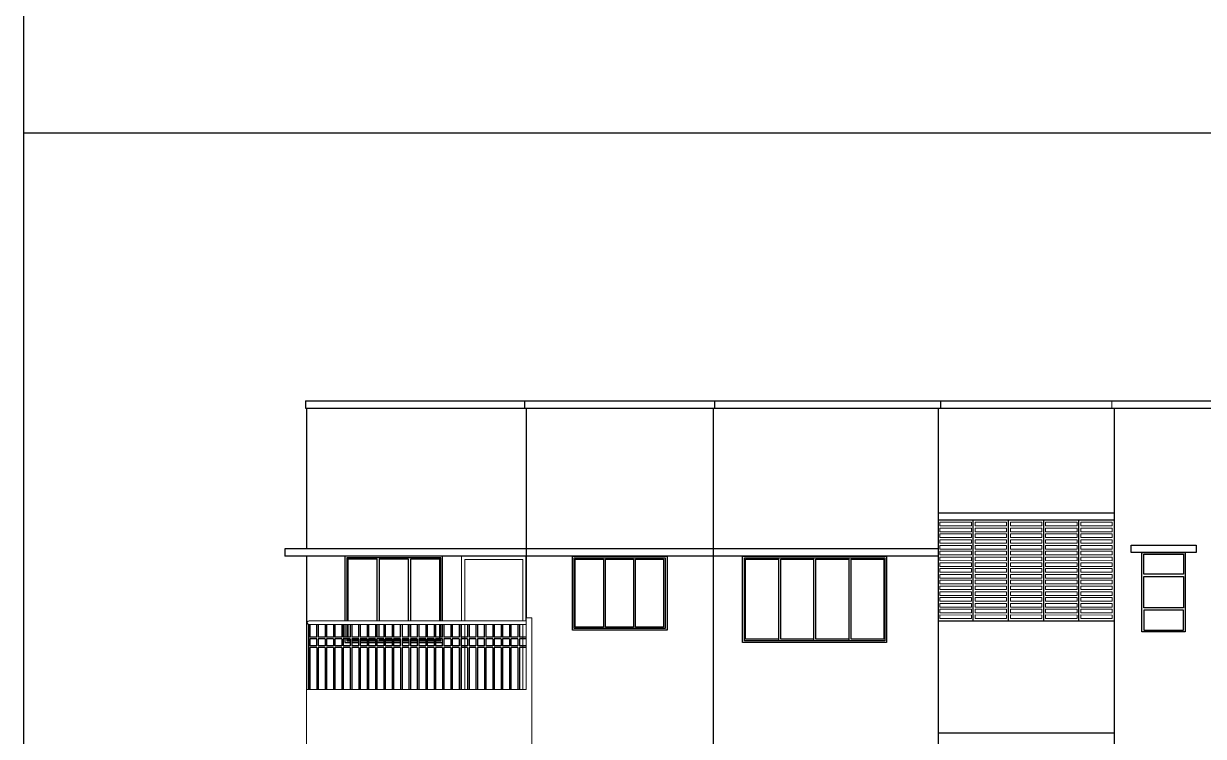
# Model space of a CAD drawing. Header units: metres. Extents: x -1441 to -394, y -133 to 518.
# Drawn here: x -1183.67 to -1167.32, y 126.48 to 136.36 of the extents above; entities that cross this region are included whole.
import ezdxf

# ---------------------------------------------------------------- set-up
doc = ezdxf.new("R2010")
doc.units = ezdxf.units.M
doc.header["$LTSCALE"] = 25.4
doc.layers.get('0').update_dxf_attribs({"linetype": 'CONTINUOUS'})
doc.layers.add('Railing', color=7, linetype='CONTINUOUS')

msp = doc.modelspace()

# ---------------------------------------------------------------- linework, layer by layer
at = {"color": 7, "linetype": 'Continuous', "lineweight": 25}
msp.add_line((-1183.671, 134.845), (-1123.45, 134.845), dxfattribs=at)
at = {"color": 7}
for p, q in [((-1179.762, 131.132), (-1154.978, 131.132)), ((-1179.762, 131.032), (-1154.978, 131.032)), ((-1170.995, 129.582), (-1168.557, 129.582)), ((-1170.995, 129.482), (-1168.557, 129.482)), ((-1170.995, 128.082), (-1168.557, 128.082)), ((-1170.995, 126.532), (-1168.557, 126.532))]:
    msp.add_line(p, q, dxfattribs=at)
at = {"color": 7, "linetype": 'Continuous'}
for p, q in [((-1179.762, 131.132), (-1179.762, 131.032)), ((-1179.752, 131.032), (-1179.752, 129.082)), ((-1176.723, 131.032), (-1176.723, 131.132)), ((-1176.704, 131.032), (-1176.704, 128.124)), ((-1174.113, 131.032), (-1174.113, 117.132)), ((-1174.094, 131.132), (-1174.094, 131.032)), ((-1170.995, 131.032), (-1170.995, 117.132)), ((-1170.962, 131.132), (-1170.962, 131.032)), ((-1170.995, 128.982), (-1180.052, 128.982)), ((-1179.752, 128.982), (-1179.752, 127.132)), ((-1176.704, 128.082), (-1176.704, 128.982))]:
    msp.add_line(p, q, dxfattribs=at)
at = {"color": 7, "lineweight": 13}
msp.add_line((-1168.588, 131.132), (-1168.588, 131.032), dxfattribs=at)
at = {"color": 7, "lineweight": 25}
msp.add_line((-1168.557, 131.032), (-1168.557, 117.132), dxfattribs=at)
at = {"color": 8, "linetype": 'Continuous', "lineweight": 13}
msp.add_line((-1176.704, 128.124), (-1176.704, 130.456), dxfattribs=at)
at = {"color": 8, "linetype": 'Continuous'}
for p, q in [((-1170.508, 128.082), (-1170.508, 129.482)), ((-1170.508, 128.082), (-1170.508, 129.482)), ((-1170.02, 128.082), (-1170.02, 129.482)), ((-1170.02, 128.082), (-1170.02, 129.482)), ((-1169.532, 128.082), (-1169.532, 129.482)), ((-1169.532, 128.082), (-1169.532, 129.482)), ((-1169.045, 128.082), (-1169.045, 129.482)), ((-1169.045, 128.082), (-1169.045, 129.482))]:
    msp.add_line(p, q, dxfattribs=at)
at = {"color": 38, "linetype": 'Continuous'}
for p, q in [((-1173.208, 128.938), (-1173.208, 128.957)), ((-1172.721, 128.938), (-1172.721, 128.957)), ((-1172.233, 128.938), (-1172.233, 128.957)), ((-1173.208, 127.828), (-1173.208, 127.807)), ((-1172.721, 127.828), (-1172.721, 127.807)), ((-1172.233, 127.828), (-1172.233, 127.807))]:
    msp.add_line(p, q, dxfattribs=at)
at = {"lineweight": 30}
msp.add_lwpolyline([(-1123.45, 154.094), (-1183.671, 154.094), (-1183.671, 114.053), (-1123.45, 114.053)], close=True, dxfattribs=at)
at = {"color": 8, "linetype": 'Continuous', "lineweight": 9}
for points in [[(-1170.97, 129.449), (-1170.533, 129.449), (-1170.533, 129.399), (-1170.97, 129.399)], [(-1170.97, 129.369), (-1170.533, 129.369), (-1170.533, 129.319), (-1170.97, 129.319)], [(-1170.482, 129.449), (-1170.046, 129.449), (-1170.046, 129.399), (-1170.482, 129.399)], [(-1170.482, 129.369), (-1170.046, 129.369), (-1170.046, 129.319), (-1170.482, 129.319)], [(-1169.994, 129.449), (-1169.558, 129.449), (-1169.558, 129.399), (-1169.994, 129.399)], [(-1169.994, 129.369), (-1169.558, 129.369), (-1169.558, 129.319), (-1169.994, 129.319)], [(-1169.507, 129.449), (-1169.07, 129.449), (-1169.07, 129.399), (-1169.507, 129.399)], [(-1169.507, 129.369), (-1169.07, 129.369), (-1169.07, 129.319), (-1169.507, 129.319)], [(-1169.019, 129.449), (-1168.583, 129.449), (-1168.583, 129.399), (-1169.019, 129.399)], [(-1169.019, 129.369), (-1168.583, 129.369), (-1168.583, 129.319), (-1169.019, 129.319)], [(-1170.97, 129.289), (-1170.533, 129.289), (-1170.533, 129.239), (-1170.97, 129.239)], [(-1170.97, 129.208), (-1170.533, 129.208), (-1170.533, 129.158), (-1170.97, 129.158)], [(-1170.482, 129.289), (-1170.046, 129.289), (-1170.046, 129.239), (-1170.482, 129.239)], [(-1170.482, 129.208), (-1170.046, 129.208), (-1170.046, 129.158), (-1170.482, 129.158)], [(-1169.994, 129.289), (-1169.558, 129.289), (-1169.558, 129.239), (-1169.994, 129.239)], [(-1169.994, 129.208), (-1169.558, 129.208), (-1169.558, 129.158), (-1169.994, 129.158)], [(-1169.507, 129.289), (-1169.07, 129.289), (-1169.07, 129.239), (-1169.507, 129.239)], [(-1169.507, 129.208), (-1169.07, 129.208), (-1169.07, 129.158), (-1169.507, 129.158)], [(-1169.019, 129.289), (-1168.583, 129.289), (-1168.583, 129.239), (-1169.019, 129.239)], [(-1169.019, 129.208), (-1168.583, 129.208), (-1168.583, 129.158), (-1169.019, 129.158)], [(-1170.97, 129.128), (-1170.533, 129.128), (-1170.533, 129.078), (-1170.97, 129.078)], [(-1170.97, 129.048), (-1170.533, 129.048), (-1170.533, 128.998), (-1170.97, 128.998)], [(-1170.482, 129.128), (-1170.046, 129.128), (-1170.046, 129.078), (-1170.482, 129.078)], [(-1170.482, 129.048), (-1170.046, 129.048), (-1170.046, 128.998), (-1170.482, 128.998)], [(-1169.994, 129.128), (-1169.558, 129.128), (-1169.558, 129.078), (-1169.994, 129.078)], [(-1169.994, 129.048), (-1169.558, 129.048), (-1169.558, 128.998), (-1169.994, 128.998)], [(-1169.507, 129.128), (-1169.07, 129.128), (-1169.07, 129.078), (-1169.507, 129.078)], [(-1169.507, 129.048), (-1169.07, 129.048), (-1169.07, 128.998), (-1169.507, 128.998)], [(-1169.019, 129.128), (-1168.583, 129.128), (-1168.583, 129.078), (-1169.019, 129.078)], [(-1169.019, 129.048), (-1168.583, 129.048), (-1168.583, 128.998), (-1169.019, 128.998)], [(-1170.97, 128.968), (-1170.533, 128.967), (-1170.533, 128.917), (-1170.97, 128.918)], [(-1170.97, 128.887), (-1170.533, 128.887), (-1170.533, 128.837), (-1170.97, 128.837)], [(-1170.482, 128.968), (-1170.046, 128.967), (-1170.046, 128.917), (-1170.482, 128.918)], [(-1170.482, 128.887), (-1170.046, 128.887), (-1170.046, 128.837), (-1170.482, 128.837)], [(-1169.994, 128.968), (-1169.558, 128.967), (-1169.558, 128.917), (-1169.994, 128.918)], [(-1169.994, 128.887), (-1169.558, 128.887), (-1169.558, 128.837), (-1169.994, 128.837)], [(-1169.507, 128.968), (-1169.07, 128.967), (-1169.07, 128.917), (-1169.507, 128.918)], [(-1169.507, 128.887), (-1169.07, 128.887), (-1169.07, 128.837), (-1169.507, 128.837)], [(-1169.019, 128.968), (-1168.583, 128.967), (-1168.583, 128.917), (-1169.019, 128.918)], [(-1169.019, 128.887), (-1168.583, 128.887), (-1168.583, 128.837), (-1169.019, 128.837)], [(-1170.97, 128.807), (-1170.533, 128.807), (-1170.533, 128.757), (-1170.97, 128.757)], [(-1170.97, 128.727), (-1170.533, 128.727), (-1170.533, 128.677), (-1170.97, 128.677)], [(-1170.482, 128.807), (-1170.046, 128.807), (-1170.046, 128.757), (-1170.482, 128.757)], [(-1170.482, 128.727), (-1170.046, 128.727), (-1170.046, 128.677), (-1170.482, 128.677)], [(-1169.994, 128.807), (-1169.558, 128.807), (-1169.558, 128.757), (-1169.994, 128.757)], [(-1169.994, 128.727), (-1169.558, 128.727), (-1169.558, 128.677), (-1169.994, 128.677)], [(-1169.507, 128.807), (-1169.07, 128.807), (-1169.07, 128.757), (-1169.507, 128.757)], [(-1169.507, 128.727), (-1169.07, 128.727), (-1169.07, 128.677), (-1169.507, 128.677)], [(-1169.019, 128.807), (-1168.583, 128.807), (-1168.583, 128.757), (-1169.019, 128.757)], [(-1169.019, 128.727), (-1168.583, 128.727), (-1168.583, 128.677), (-1169.019, 128.677)], [(-1170.97, 128.646), (-1170.533, 128.646), (-1170.533, 128.596), (-1170.97, 128.596)], [(-1170.97, 128.566), (-1170.533, 128.566), (-1170.533, 128.516), (-1170.97, 128.516)], [(-1170.482, 128.646), (-1170.046, 128.646), (-1170.046, 128.596), (-1170.482, 128.596)], [(-1170.482, 128.566), (-1170.046, 128.566), (-1170.046, 128.516), (-1170.482, 128.516)], [(-1169.994, 128.646), (-1169.558, 128.646), (-1169.558, 128.596), (-1169.994, 128.596)], [(-1169.994, 128.566), (-1169.558, 128.566), (-1169.558, 128.516), (-1169.994, 128.516)], [(-1169.507, 128.646), (-1169.07, 128.646), (-1169.07, 128.596), (-1169.507, 128.596)], [(-1169.507, 128.566), (-1169.07, 128.566), (-1169.07, 128.516), (-1169.507, 128.516)], [(-1169.019, 128.646), (-1168.583, 128.646), (-1168.583, 128.596), (-1169.019, 128.596)], [(-1169.019, 128.566), (-1168.583, 128.566), (-1168.583, 128.516), (-1169.019, 128.516)], [(-1170.97, 128.486), (-1170.533, 128.486), (-1170.533, 128.436), (-1170.97, 128.436)], [(-1170.97, 128.405), (-1170.533, 128.405), (-1170.533, 128.355), (-1170.97, 128.355)], [(-1170.482, 128.486), (-1170.046, 128.486), (-1170.046, 128.436), (-1170.482, 128.436)], [(-1170.482, 128.405), (-1170.046, 128.405), (-1170.046, 128.355), (-1170.482, 128.355)], [(-1169.994, 128.486), (-1169.558, 128.486), (-1169.558, 128.436), (-1169.994, 128.436)], [(-1169.994, 128.405), (-1169.558, 128.405), (-1169.558, 128.355), (-1169.994, 128.355)], [(-1169.507, 128.486), (-1169.07, 128.486), (-1169.07, 128.436), (-1169.507, 128.436)], [(-1169.507, 128.405), (-1169.07, 128.405), (-1169.07, 128.355), (-1169.507, 128.355)], [(-1169.019, 128.486), (-1168.583, 128.486), (-1168.583, 128.436), (-1169.019, 128.436)], [(-1169.019, 128.405), (-1168.583, 128.405), (-1168.583, 128.355), (-1169.019, 128.355)], [(-1170.97, 128.325), (-1170.533, 128.325), (-1170.533, 128.275), (-1170.97, 128.275)], [(-1170.97, 128.245), (-1170.533, 128.245), (-1170.533, 128.195), (-1170.97, 128.195)], [(-1170.482, 128.325), (-1170.046, 128.325), (-1170.046, 128.275), (-1170.482, 128.275)], [(-1170.482, 128.245), (-1170.046, 128.245), (-1170.046, 128.195), (-1170.482, 128.195)], [(-1169.994, 128.325), (-1169.558, 128.325), (-1169.558, 128.275), (-1169.994, 128.275)], [(-1169.994, 128.245), (-1169.558, 128.245), (-1169.558, 128.195), (-1169.994, 128.195)], [(-1169.507, 128.325), (-1169.07, 128.325), (-1169.07, 128.275), (-1169.507, 128.275)], [(-1169.507, 128.245), (-1169.07, 128.245), (-1169.07, 128.195), (-1169.507, 128.195)], [(-1169.019, 128.325), (-1168.583, 128.325), (-1168.583, 128.275), (-1169.019, 128.275)], [(-1169.019, 128.245), (-1168.583, 128.245), (-1168.583, 128.195), (-1169.019, 128.195)], [(-1170.97, 128.165), (-1170.533, 128.164), (-1170.533, 128.114), (-1170.97, 128.115)], [(-1170.482, 128.165), (-1170.046, 128.164), (-1170.046, 128.114), (-1170.482, 128.115)], [(-1169.994, 128.165), (-1169.558, 128.164), (-1169.558, 128.114), (-1169.994, 128.115)], [(-1169.507, 128.165), (-1169.07, 128.164), (-1169.07, 128.114), (-1169.507, 128.115)], [(-1169.019, 128.165), (-1168.583, 128.164), (-1168.583, 128.114), (-1169.019, 128.115)]]:
    msp.add_lwpolyline(points, close=True, dxfattribs=at)
at = {"color": 7, "linetype": 'Continuous'}
msp.add_lwpolyline([(-1170.995, 129.082), (-1180.052, 129.082), (-1180.052, 128.982)], dxfattribs=at)
at = {"color": 7, "lineweight": 25}
msp.add_lwpolyline([(-1168.321, 129.132), (-1167.421, 129.132), (-1167.421, 129.032), (-1168.321, 129.032)], close=True, dxfattribs=at)
at = {"color": 38, "linetype": 'Continuous'}
for points in [[(-1168.171, 129.032), (-1167.571, 129.032), (-1167.571, 127.932), (-1168.171, 127.932)], [(-1176.065, 128.982), (-1174.753, 128.982), (-1174.753, 127.952), (-1176.065, 127.952)], [(-1176.04, 128.957), (-1174.778, 128.957), (-1174.778, 127.977), (-1176.04, 127.977)], [(-1173.705, 128.982), (-1171.709, 128.982), (-1171.709, 127.782), (-1173.705, 127.782)], [(-1173.68, 128.957), (-1171.734, 128.957), (-1171.734, 127.807), (-1173.68, 127.807)]]:
    msp.add_lwpolyline(points, close=True, dxfattribs=at)
for points in [[(-1177.864, 128.082), (-1177.864, 128.982), (-1179.217, 128.982), (-1179.217, 128.082)], [(-1177.889, 128.082), (-1177.889, 128.957), (-1179.192, 128.957), (-1179.192, 128.082)], [(-1179.217, 128.032), (-1179.217, 127.855)], [(-1179.192, 128.032), (-1179.192, 127.855)], [(-1177.889, 127.855), (-1177.889, 128.032)], [(-1177.864, 127.855), (-1177.864, 128.032)], [(-1179.217, 127.835), (-1179.217, 127.782), (-1179.143, 127.782)], [(-1179.192, 127.835), (-1179.192, 127.807), (-1179.143, 127.807)], [(-1179.123, 127.807), (-1179.027, 127.807)], [(-1179.123, 127.782), (-1179.027, 127.782)], [(-1179.007, 127.807), (-1178.911, 127.807)], [(-1179.007, 127.782), (-1178.911, 127.782)], [(-1178.891, 127.807), (-1178.795, 127.807)], [(-1178.891, 127.782), (-1178.795, 127.782)], [(-1178.775, 127.807), (-1178.679, 127.807)], [(-1178.775, 127.782), (-1178.679, 127.782)], [(-1178.659, 127.807), (-1178.563, 127.807)], [(-1178.659, 127.782), (-1178.563, 127.782)], [(-1178.543, 127.807), (-1178.446, 127.807)], [(-1178.543, 127.782), (-1178.446, 127.782)], [(-1178.426, 127.807), (-1178.33, 127.807)], [(-1178.426, 127.782), (-1178.33, 127.782)], [(-1178.31, 127.807), (-1178.214, 127.807)], [(-1178.31, 127.782), (-1178.214, 127.782)], [(-1178.194, 127.807), (-1178.098, 127.807)], [(-1178.194, 127.782), (-1178.098, 127.782)], [(-1178.078, 127.807), (-1177.982, 127.807)], [(-1178.078, 127.782), (-1177.982, 127.782)], [(-1177.962, 127.782), (-1177.864, 127.782), (-1177.864, 127.835)], [(-1177.962, 127.807), (-1177.889, 127.807), (-1177.889, 127.835)]]:
    msp.add_lwpolyline(points, dxfattribs=at)
at = {"color": 144, "linetype": 'Continuous'}
for points in [[(-1178.771, 128.082), (-1178.771, 128.938), (-1179.177, 128.938), (-1179.177, 128.082)], [(-1178.337, 128.082), (-1178.337, 128.938), (-1178.744, 128.938), (-1178.744, 128.082)], [(-1177.904, 128.082), (-1177.904, 128.938), (-1178.31, 128.938), (-1178.31, 128.082)], [(-1179.177, 128.032), (-1179.177, 127.855)], [(-1178.771, 127.855), (-1178.771, 128.032)], [(-1178.744, 127.855), (-1178.744, 128.032)], [(-1178.337, 127.855), (-1178.337, 128.032)], [(-1178.31, 128.032), (-1178.31, 127.855)], [(-1177.962, 127.818), (-1177.904, 127.818), (-1177.904, 128.032)], [(-1179.177, 127.835), (-1179.177, 127.818), (-1179.143, 127.818)], [(-1179.123, 127.818), (-1179.027, 127.818)], [(-1179.007, 127.818), (-1178.911, 127.818)], [(-1178.891, 127.818), (-1178.771, 127.818), (-1178.771, 127.835)], [(-1178.744, 127.835), (-1178.744, 127.818), (-1178.679, 127.818)], [(-1178.659, 127.818), (-1178.563, 127.818)], [(-1178.543, 127.818), (-1178.446, 127.818)], [(-1178.426, 127.818), (-1178.337, 127.818), (-1178.337, 127.835)], [(-1178.31, 127.835), (-1178.31, 127.818), (-1178.214, 127.818)], [(-1178.194, 127.818), (-1178.098, 127.818)], [(-1178.078, 127.818), (-1177.982, 127.818)]]:
    msp.add_lwpolyline(points, dxfattribs=at)
at = {"color": 8, "linetype": 'Continuous', "lineweight": 13}
for points in [[(-1176.704, 128.082), (-1176.704, 128.982), (-1177.604, 128.982), (-1177.604, 128.082)], [(-1176.754, 128.082), (-1176.754, 128.932), (-1177.554, 128.932), (-1177.554, 128.082)], [(-1177.604, 128.032), (-1177.604, 127.132)], [(-1177.554, 128.032), (-1177.554, 127.132)], [(-1176.754, 127.132), (-1176.754, 128.032)]]:
    msp.add_lwpolyline(points, dxfattribs=at)
at = {"color": 144, "linetype": 'Continuous'}
for points in [[(-1176.025, 128.938), (-1175.634, 128.938), (-1175.634, 127.998), (-1176.025, 127.998)], [(-1175.608, 128.938), (-1175.218, 128.938), (-1175.218, 127.998), (-1175.608, 127.998)], [(-1175.191, 128.938), (-1174.801, 128.938), (-1174.801, 127.998), (-1175.191, 127.998)], [(-1173.665, 128.938), (-1173.208, 128.938), (-1173.208, 127.828), (-1173.665, 127.828)], [(-1173.177, 128.938), (-1172.721, 128.938), (-1172.721, 127.828), (-1173.177, 127.828)], [(-1172.69, 128.938), (-1172.233, 128.938), (-1172.233, 127.828), (-1172.69, 127.828)], [(-1172.202, 128.938), (-1171.746, 128.938), (-1171.746, 127.828), (-1172.202, 127.828)], [(-1168.143, 129.008), (-1167.596, 129.008), (-1167.596, 128.732), (-1168.143, 128.732)], [(-1168.143, 128.699), (-1167.596, 128.699), (-1167.596, 128.263), (-1168.143, 128.263)], [(-1168.143, 127.956), (-1167.596, 127.956), (-1167.596, 128.232), (-1168.143, 128.232)]]:
    msp.add_lwpolyline(points, close=True, dxfattribs=at)
at = {"color": 7, "linetype": 'Continuous', "lineweight": 13}
msp.add_lwpolyline([(-1179.752, 126.032), (-1179.752, 127.132), (-1176.704, 127.132), (-1176.704, 128.124), (-1176.628, 128.124), (-1176.628, 126.032)], dxfattribs=at)
at = {"layer": 'Railing', "color": 8, "lineweight": 13}
for p, q in [((-1179.714, 128.082), (-1176.704, 128.082)), ((-1179.714, 128.032), (-1176.704, 128.032))]:
    msp.add_line(p, q, dxfattribs=at)
at = {"layer": 'Railing', "color": 8, "linetype": 'Continuous'}
for p, q in [((-1179.724, 128.032), (-1179.724, 127.132)), ((-1179.704, 128.032), (-1179.704, 127.855)), ((-1179.608, 127.855), (-1179.608, 128.032)), ((-1179.588, 128.032), (-1179.588, 127.855)), ((-1179.492, 128.032), (-1179.492, 127.855)), ((-1179.472, 128.032), (-1179.472, 127.855)), ((-1179.376, 128.032), (-1179.376, 127.855)), ((-1179.356, 128.032), (-1179.356, 127.855)), ((-1179.26, 128.032), (-1179.26, 127.855)), ((-1179.24, 128.032), (-1179.24, 127.855)), ((-1179.143, 128.032), (-1179.143, 127.855)), ((-1179.123, 128.032), (-1179.123, 127.855)), ((-1179.027, 127.855), (-1179.027, 128.032)), ((-1179.007, 128.032), (-1179.007, 127.855)), ((-1178.911, 128.032), (-1178.911, 127.855)), ((-1178.891, 128.032), (-1178.891, 127.855)), ((-1178.795, 128.032), (-1178.795, 127.855)), ((-1178.775, 128.032), (-1178.775, 127.855)), ((-1178.679, 128.032), (-1178.679, 127.855)), ((-1178.659, 128.032), (-1178.659, 127.855)), ((-1178.563, 128.032), (-1178.563, 127.855)), ((-1178.543, 128.032), (-1178.543, 127.855)), ((-1178.446, 127.855), (-1178.446, 128.032)), ((-1178.426, 128.032), (-1178.426, 127.855)), ((-1178.33, 128.032), (-1178.33, 127.855)), ((-1178.31, 128.032), (-1178.31, 127.855)), ((-1178.214, 128.032), (-1178.214, 127.855)), ((-1178.194, 128.032), (-1178.194, 127.855)), ((-1178.098, 128.032), (-1178.098, 127.855)), ((-1178.078, 128.032), (-1178.078, 127.855)), ((-1177.982, 128.032), (-1177.982, 127.855)), ((-1177.962, 128.032), (-1177.962, 127.855)), ((-1177.866, 127.855), (-1177.866, 128.032)), ((-1177.846, 128.032), (-1177.846, 127.855)), ((-1177.75, 128.032), (-1177.75, 127.855)), ((-1177.73, 128.032), (-1177.73, 127.855)), ((-1177.633, 128.032), (-1177.633, 127.855)), ((-1177.613, 128.032), (-1177.613, 127.855)), ((-1177.517, 128.032), (-1177.517, 127.855)), ((-1177.497, 128.032), (-1177.497, 127.855)), ((-1177.401, 128.032), (-1177.401, 127.855)), ((-1177.381, 128.032), (-1177.381, 127.855)), ((-1177.285, 127.855), (-1177.285, 128.032)), ((-1177.265, 128.032), (-1177.265, 127.855)), ((-1177.169, 128.032), (-1177.169, 127.855)), ((-1177.149, 128.032), (-1177.149, 127.855)), ((-1177.053, 128.032), (-1177.053, 127.855)), ((-1177.033, 128.032), (-1177.033, 127.855)), ((-1176.937, 128.032), (-1176.937, 127.855)), ((-1176.917, 128.032), (-1176.917, 127.855)), ((-1176.82, 128.032), (-1176.82, 127.855)), ((-1176.8, 128.032), (-1176.8, 127.855)), ((-1179.608, 127.855), (-1179.704, 127.855)), ((-1179.704, 127.835), (-1179.704, 127.735)), ((-1179.608, 127.835), (-1179.704, 127.835)), ((-1179.608, 127.735), (-1179.704, 127.735)), ((-1179.608, 127.735), (-1179.608, 127.835)), ((-1179.492, 127.855), (-1179.588, 127.855)), ((-1179.588, 127.835), (-1179.588, 127.735)), ((-1179.492, 127.835), (-1179.588, 127.835)), ((-1179.492, 127.735), (-1179.588, 127.735)), ((-1179.492, 127.835), (-1179.492, 127.735)), ((-1179.376, 127.855), (-1179.472, 127.855)), ((-1179.472, 127.835), (-1179.472, 127.735)), ((-1179.376, 127.835), (-1179.472, 127.835)), ((-1179.376, 127.735), (-1179.472, 127.735)), ((-1179.376, 127.835), (-1179.376, 127.735)), ((-1179.26, 127.855), (-1179.356, 127.855)), ((-1179.356, 127.835), (-1179.356, 127.735)), ((-1179.26, 127.835), (-1179.356, 127.835)), ((-1179.26, 127.735), (-1179.356, 127.735)), ((-1179.26, 127.835), (-1179.26, 127.735)), ((-1179.143, 127.855), (-1179.24, 127.855)), ((-1179.24, 127.835), (-1179.24, 127.735)), ((-1179.143, 127.835), (-1179.24, 127.835)), ((-1179.143, 127.735), (-1179.24, 127.735)), ((-1179.143, 127.835), (-1179.143, 127.735)), ((-1179.027, 127.855), (-1179.123, 127.855)), ((-1179.123, 127.835), (-1179.123, 127.735)), ((-1179.027, 127.835), (-1179.123, 127.835)), ((-1179.027, 127.735), (-1179.123, 127.735)), ((-1179.027, 127.735), (-1179.027, 127.835)), ((-1178.911, 127.855), (-1179.007, 127.855)), ((-1179.007, 127.835), (-1179.007, 127.735)), ((-1178.911, 127.835), (-1179.007, 127.835)), ((-1178.911, 127.735), (-1179.007, 127.735)), ((-1178.911, 127.835), (-1178.911, 127.735)), ((-1178.795, 127.855), (-1178.891, 127.855)), ((-1178.891, 127.835), (-1178.891, 127.735)), ((-1178.795, 127.835), (-1178.891, 127.835)), ((-1178.795, 127.735), (-1178.891, 127.735)), ((-1178.795, 127.835), (-1178.795, 127.735)), ((-1178.679, 127.855), (-1178.775, 127.855)), ((-1178.775, 127.835), (-1178.775, 127.735)), ((-1178.679, 127.835), (-1178.775, 127.835)), ((-1178.679, 127.735), (-1178.775, 127.735)), ((-1178.679, 127.835), (-1178.679, 127.735)), ((-1178.563, 127.855), (-1178.659, 127.855)), ((-1178.659, 127.835), (-1178.659, 127.735)), ((-1178.563, 127.835), (-1178.659, 127.835)), ((-1178.563, 127.735), (-1178.659, 127.735)), ((-1178.563, 127.835), (-1178.563, 127.735)), ((-1178.446, 127.855), (-1178.543, 127.855)), ((-1178.543, 127.835), (-1178.543, 127.735)), ((-1178.446, 127.835), (-1178.543, 127.835)), ((-1178.446, 127.735), (-1178.543, 127.735)), ((-1178.446, 127.735), (-1178.446, 127.835)), ((-1178.33, 127.855), (-1178.426, 127.855)), ((-1178.426, 127.835), (-1178.426, 127.735)), ((-1178.33, 127.835), (-1178.426, 127.835)), ((-1178.33, 127.735), (-1178.426, 127.735)), ((-1178.33, 127.835), (-1178.33, 127.735)), ((-1178.214, 127.855), (-1178.31, 127.855)), ((-1178.31, 127.835), (-1178.31, 127.735)), ((-1178.214, 127.835), (-1178.31, 127.835)), ((-1178.214, 127.735), (-1178.31, 127.735)), ((-1178.214, 127.835), (-1178.214, 127.735)), ((-1178.098, 127.855), (-1178.194, 127.855)), ((-1178.194, 127.835), (-1178.194, 127.735)), ((-1178.098, 127.835), (-1178.194, 127.835)), ((-1178.098, 127.735), (-1178.194, 127.735)), ((-1178.098, 127.835), (-1178.098, 127.735)), ((-1177.982, 127.855), (-1178.078, 127.855)), ((-1178.078, 127.835), (-1178.078, 127.735)), ((-1177.982, 127.835), (-1178.078, 127.835)), ((-1177.982, 127.735), (-1178.078, 127.735)), ((-1177.982, 127.835), (-1177.982, 127.735)), ((-1177.866, 127.855), (-1177.962, 127.855)), ((-1177.962, 127.835), (-1177.962, 127.735)), ((-1177.866, 127.835), (-1177.962, 127.835)), ((-1177.866, 127.735), (-1177.962, 127.735)), ((-1177.866, 127.735), (-1177.866, 127.835)), ((-1177.75, 127.855), (-1177.846, 127.855)), ((-1177.846, 127.835), (-1177.846, 127.735)), ((-1177.75, 127.835), (-1177.846, 127.835)), ((-1177.75, 127.735), (-1177.846, 127.735)), ((-1177.75, 127.835), (-1177.75, 127.735)), ((-1177.633, 127.855), (-1177.73, 127.855)), ((-1177.73, 127.835), (-1177.73, 127.735)), ((-1177.633, 127.835), (-1177.73, 127.835)), ((-1177.633, 127.735), (-1177.73, 127.735)), ((-1177.633, 127.835), (-1177.633, 127.735)), ((-1177.517, 127.855), (-1177.613, 127.855)), ((-1177.613, 127.835), (-1177.613, 127.735)), ((-1177.517, 127.835), (-1177.613, 127.835)), ((-1177.517, 127.735), (-1177.613, 127.735)), ((-1177.517, 127.835), (-1177.517, 127.735)), ((-1177.401, 127.855), (-1177.497, 127.855)), ((-1177.497, 127.835), (-1177.497, 127.735)), ((-1177.401, 127.835), (-1177.497, 127.835)), ((-1177.401, 127.735), (-1177.497, 127.735)), ((-1177.401, 127.835), (-1177.401, 127.735)), ((-1177.285, 127.855), (-1177.381, 127.855)), ((-1177.381, 127.835), (-1177.381, 127.735)), ((-1177.285, 127.835), (-1177.381, 127.835)), ((-1177.285, 127.735), (-1177.381, 127.735)), ((-1177.285, 127.735), (-1177.285, 127.835)), ((-1177.169, 127.855), (-1177.265, 127.855)), ((-1177.265, 127.835), (-1177.265, 127.735)), ((-1177.169, 127.835), (-1177.265, 127.835)), ((-1177.169, 127.735), (-1177.265, 127.735)), ((-1177.169, 127.835), (-1177.169, 127.735)), ((-1177.053, 127.855), (-1177.149, 127.855)), ((-1177.149, 127.835), (-1177.149, 127.735)), ((-1177.053, 127.835), (-1177.149, 127.835)), ((-1177.053, 127.735), (-1177.149, 127.735)), ((-1177.053, 127.835), (-1177.053, 127.735)), ((-1176.937, 127.855), (-1177.033, 127.855)), ((-1177.033, 127.835), (-1177.033, 127.735)), ((-1176.937, 127.835), (-1177.033, 127.835)), ((-1176.937, 127.735), (-1177.033, 127.735)), ((-1176.937, 127.835), (-1176.937, 127.735)), ((-1176.82, 127.855), (-1176.917, 127.855)), ((-1176.917, 127.835), (-1176.917, 127.735)), ((-1176.82, 127.835), (-1176.917, 127.835)), ((-1176.82, 127.735), (-1176.917, 127.735)), ((-1176.82, 127.835), (-1176.82, 127.735)), ((-1176.704, 127.855), (-1176.8, 127.855)), ((-1176.8, 127.835), (-1176.8, 127.735)), ((-1176.704, 127.835), (-1176.8, 127.835)), ((-1176.704, 127.735), (-1176.8, 127.735)), ((-1179.704, 127.715), (-1179.704, 127.132)), ((-1179.608, 127.715), (-1179.704, 127.715)), ((-1179.608, 127.715), (-1179.608, 127.132)), ((-1179.588, 127.715), (-1179.588, 127.132)), ((-1179.492, 127.715), (-1179.588, 127.715)), ((-1179.492, 127.715), (-1179.492, 127.132)), ((-1179.472, 127.715), (-1179.472, 127.132)), ((-1179.376, 127.715), (-1179.472, 127.715)), ((-1179.376, 127.715), (-1179.376, 127.132)), ((-1179.356, 127.715), (-1179.356, 127.132)), ((-1179.26, 127.715), (-1179.356, 127.715)), ((-1179.26, 127.715), (-1179.26, 127.132)), ((-1179.24, 127.715), (-1179.24, 127.132)), ((-1179.143, 127.715), (-1179.24, 127.715)), ((-1179.143, 127.715), (-1179.143, 127.132)), ((-1179.123, 127.715), (-1179.123, 127.132)), ((-1179.027, 127.715), (-1179.123, 127.715)), ((-1179.027, 127.715), (-1179.027, 127.132)), ((-1179.007, 127.715), (-1179.007, 127.132)), ((-1178.911, 127.715), (-1179.007, 127.715)), ((-1178.911, 127.715), (-1178.911, 127.132)), ((-1178.891, 127.715), (-1178.891, 127.132)), ((-1178.795, 127.715), (-1178.891, 127.715)), ((-1178.795, 127.715), (-1178.795, 127.132)), ((-1178.775, 127.715), (-1178.775, 127.132)), ((-1178.679, 127.715), (-1178.775, 127.715)), ((-1178.679, 127.715), (-1178.679, 127.132)), ((-1178.659, 127.715), (-1178.659, 127.132)), ((-1178.563, 127.715), (-1178.659, 127.715)), ((-1178.563, 127.715), (-1178.563, 127.132)), ((-1178.543, 127.715), (-1178.543, 127.132)), ((-1178.446, 127.715), (-1178.543, 127.715)), ((-1178.446, 127.715), (-1178.446, 127.132)), ((-1178.426, 127.715), (-1178.426, 127.132)), ((-1178.33, 127.715), (-1178.426, 127.715)), ((-1178.33, 127.715), (-1178.33, 127.132)), ((-1178.31, 127.715), (-1178.31, 127.132)), ((-1178.214, 127.715), (-1178.31, 127.715)), ((-1178.214, 127.715), (-1178.214, 127.132)), ((-1178.194, 127.715), (-1178.194, 127.132)), ((-1178.098, 127.715), (-1178.194, 127.715)), ((-1178.098, 127.715), (-1178.098, 127.132)), ((-1178.078, 127.715), (-1178.078, 127.132)), ((-1177.982, 127.715), (-1178.078, 127.715)), ((-1177.982, 127.715), (-1177.982, 127.132)), ((-1177.962, 127.715), (-1177.962, 127.132)), ((-1177.866, 127.715), (-1177.962, 127.715)), ((-1177.866, 127.715), (-1177.866, 127.132)), ((-1177.846, 127.715), (-1177.846, 127.132)), ((-1177.75, 127.715), (-1177.846, 127.715)), ((-1177.75, 127.715), (-1177.75, 127.132)), ((-1177.73, 127.715), (-1177.73, 127.132)), ((-1177.633, 127.715), (-1177.73, 127.715)), ((-1177.633, 127.715), (-1177.633, 127.132)), ((-1177.613, 127.715), (-1177.613, 127.132)), ((-1177.517, 127.715), (-1177.613, 127.715)), ((-1177.517, 127.715), (-1177.517, 127.132)), ((-1177.497, 127.715), (-1177.497, 127.132)), ((-1177.401, 127.715), (-1177.497, 127.715)), ((-1177.401, 127.715), (-1177.401, 127.132)), ((-1177.381, 127.715), (-1177.381, 127.132)), ((-1177.285, 127.715), (-1177.381, 127.715)), ((-1177.285, 127.715), (-1177.285, 127.132)), ((-1177.265, 127.715), (-1177.265, 127.132)), ((-1177.169, 127.715), (-1177.265, 127.715)), ((-1177.169, 127.715), (-1177.169, 127.132)), ((-1177.149, 127.715), (-1177.149, 127.132)), ((-1177.053, 127.715), (-1177.149, 127.715)), ((-1177.053, 127.715), (-1177.053, 127.132)), ((-1177.033, 127.715), (-1177.033, 127.132)), ((-1176.937, 127.715), (-1177.033, 127.715)), ((-1176.937, 127.715), (-1176.937, 127.132)), ((-1176.917, 127.715), (-1176.917, 127.132)), ((-1176.82, 127.715), (-1176.917, 127.715)), ((-1176.82, 127.715), (-1176.82, 127.132)), ((-1176.8, 127.715), (-1176.8, 127.132)), ((-1176.704, 127.715), (-1176.8, 127.715))]:
    msp.add_line(p, q, dxfattribs=at)
at = {"layer": 'Railing', "color": 8, "lineweight": 13}
msp.add_arc((-1179.714, 128.057), 0.025, 89.9768, 270.0232, dxfattribs=at)

doc.saveas('drawing.dxf')
